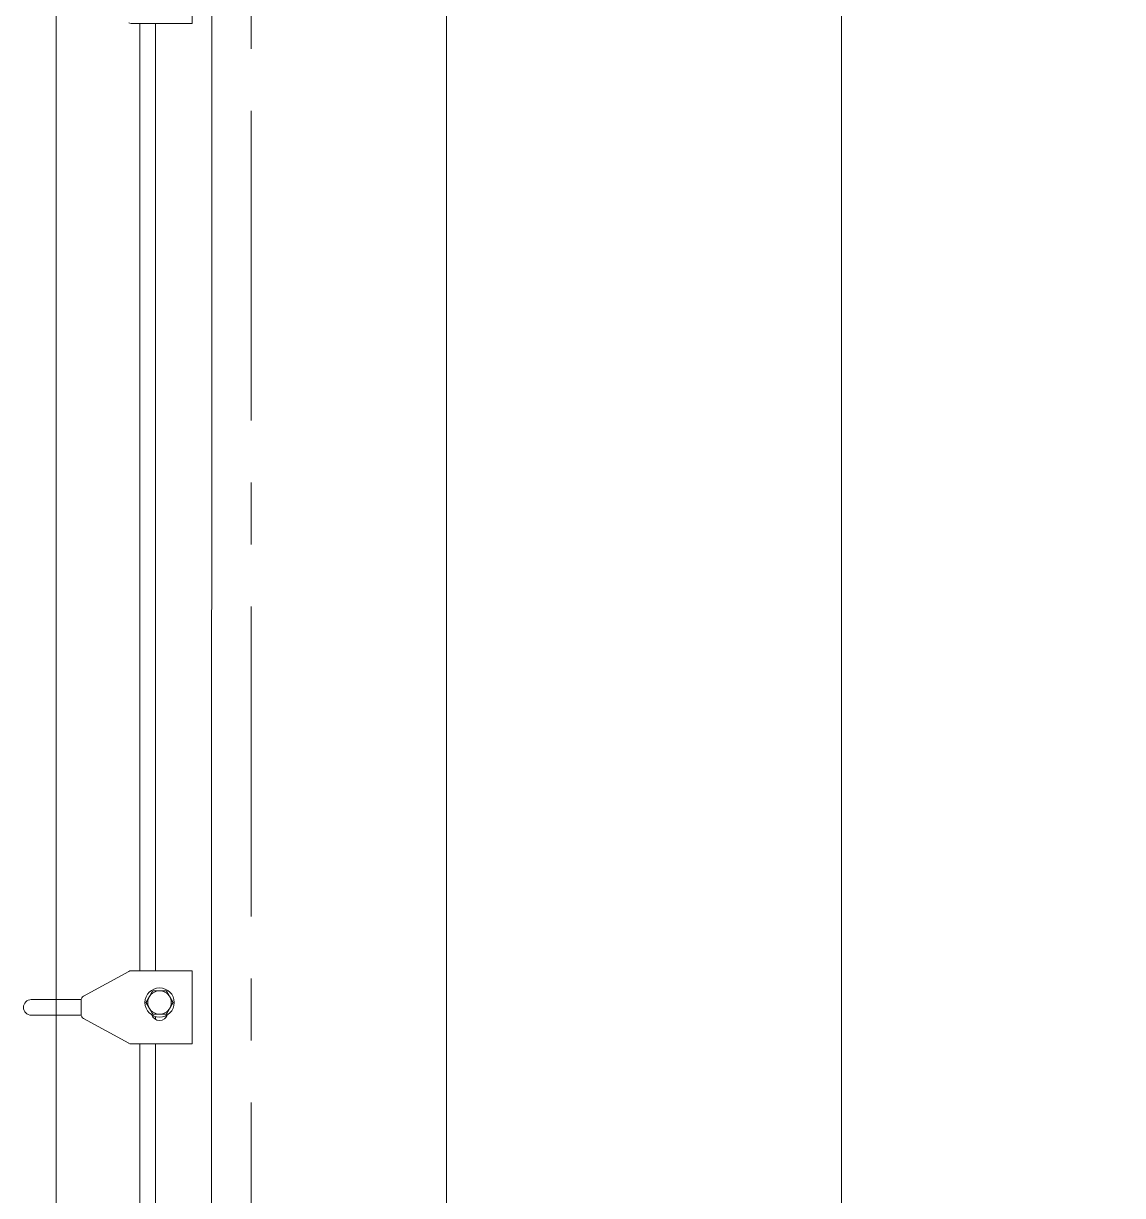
# Model space of a CAD drawing. Extents: x -3873 to 164127, y 7129 to 96529.
# Drawn here: x 83534 to 84661, y 61170 to 62370 of the extents above; entities that cross this region are included whole.
import ezdxf

# ---------------------------------------------------------------- set-up
doc = ezdxf.new("R2010")
doc.units = 0
doc.linetypes.add('CENTER', pattern=[50.8, 31.75, -6.35, 6.35, -6.35])
doc.layers.get('0').update_dxf_attribs({"linetype": 'CONTINUOUS'})
doc.layers.add('LAYOUT Kromeka', color=1, linetype='CONTINUOUS', lineweight=5)

# ---------------------------------------------------------------- blocks, each defined once
blk = doc.blocks.new('g-sd-01-10-asma-kilavuzu')
for p, q in [((6065.8, 3879.9), (6140.8, 3879.9)), ((6065.8, 3879.9), (6065.8, 3872.5)), ((6140.8, 3872.5), (6140.8, 3879.9)), ((7111.3, 3879.9), (7186.3, 3879.9)), ((7111.3, 3879.9), (7111.3, 3872.5)), ((6065.8, 3817.2), (6065.8, 3872.5)), ((6140.8, 3872.5), (6140.8, 3817.2)), ((7111.3, 3817.2), (7111.3, 3872.5)), ((6065.8, 3842.2), (5020.8, 3842.2)), ((6093.9, 3842.2), (6091, 3842.2)), ((7111.3, 3842.2), (6140.8, 3842.2)), ((6065.8, 3826.2), (5020.8, 3826.2)), ((7111.3, 3826.2), (6140.8, 3826.2)), ((6091.9, 3768.5), (6066.5, 3814.8)), ((6140.2, 3814.8), (6114.8, 3768.5)), ((6095.3, 3730.9), (6095.3, 3766)), ((6110.4, 3765.9), (6096.3, 3765.9)), ((6111.3, 3730.9), (6111.3, 3766)), ((6095.3, 3730.9), (6095.3, 3714.9)), ((6111.3, 3714.9), (6111.3, 3730.9))]:
    blk.add_line(p, q)
blk.add_circle((6108.3, 3846.4), 15)
for centre, radius, start, end in [((6098.3, 3846.4), 8.5, 108.077, 251.923), ((6108.3, 3846.4), 12, 120, 180), ((6108.3, 3846.4), 12, 60, 120), ((6108.3, 3846.4), 12, 0, 60), ((6108.3, 3846.4), 12, 180, 240), ((6108.3, 3846.4), 12, 300, 0), ((6108.3, 3846.4), 12, 240, 300), ((6070.8, 3817.2), 5, 180, 208.8108), ((6135.8, 3817.2), 5, 331.1892, 0), ((7116.3, 3817.2), 5, 180, 208.8108), ((6096.3, 3770.9), 5, 208.8108, 270), ((6110.4, 3770.9), 5, 270, 331.1892), ((6103.3, 3714.9), 8, 180, 0)]:
    blk.add_arc(centre, radius, start, end)
for points in [[(6096.3, 3853.3), (6099.6, 3855.2), (6102.3, 3856.8)], [(6102.3, 3856.8), (6105.1, 3858.4), (6108.3, 3860.2)], [(6108.3, 3860.2), (6111.6, 3858.4), (6114.3, 3856.8)], [(6114.3, 3856.8), (6117.1, 3855.2), (6120.3, 3853.3)], [(6096.3, 3846.4), (6096.3, 3849.6), (6096.3, 3853.3)], [(6096.3, 3839.5), (6096.3, 3843.2), (6096.3, 3846.4)], [(6120.3, 3853.3), (6120.3, 3849.6), (6120.3, 3846.4)], [(6120.3, 3846.4), (6120.3, 3843.2), (6120.3, 3839.5)], [(6102.3, 3836), (6099.6, 3837.6), (6096.3, 3839.5)], [(6108.3, 3832.5), (6105.1, 3834.4), (6102.3, 3836)], [(6114.3, 3836), (6111.6, 3834.4), (6108.3, 3832.5)], [(6120.3, 3839.5), (6117.1, 3837.6), (6114.3, 3836)]]:
    blk.add_rational_spline(points, [1, 1.0379548493, 1], degree=2)
blk = doc.blocks.new('*U377')
at = {"ltscale": 10}
for p, q in [((6100, 100), (0, 100)), ((0, -300), (6100, -300))]:
    blk.add_line(p, q, dxfattribs=at)
at = {"color": 4, "linetype": 'CENTER', "ltscale": 10}
blk.add_lwpolyline([(0, -100), (6100, -100)], dxfattribs=at)

msp = doc.modelspace()

# ---------------------------------------------------------------- linework, layer by layer
at = {"layer": 'LAYOUT Kromeka', "ltscale": 20}
for p, q in [((83727.6, 63130.5, -15419959.7), (83722, 47023.6, -15419959.7)), ((84372.6, 60367.8, -15419981.6), (84372.6, 63130.5, -15419981.6))]:
    msp.add_line(p, q, dxfattribs=at)
at = {"layer": 'LAYOUT Kromeka', "elevation": -15419959.7}
msp.add_lwpolyline([(83727.6, 63133.9), (83722, 47023.6, 0.412929), (84124.9, 46618.6), (85259.1, 46618.6, 0.415704), (85662.1, 47023.6), (85662.1, 60626.6), (85662.1, 60701.8, 1), (85017.1, 60701.8), (85017.1, 60331.8), (85017.1, 56376, -1), (84371.2, 56376), (84372.6, 60367.8), (84372.6, 63130.5)], format="xyb", dxfattribs=at)

# ---------------------------------------------------------------- block references
at = {"layer": 'LAYOUT Kromeka', "xscale": -1}
for name, p, rotation in [('*U377', (83667.7, 65837.1), 90), ('g-sd-01-10-asma-kilavuzu', (79827.4, 55259.2), 270)]:
    msp.add_blockref(name, p, dxfattribs=dict(at, rotation=rotation))

doc.saveas('drawing.dxf')
